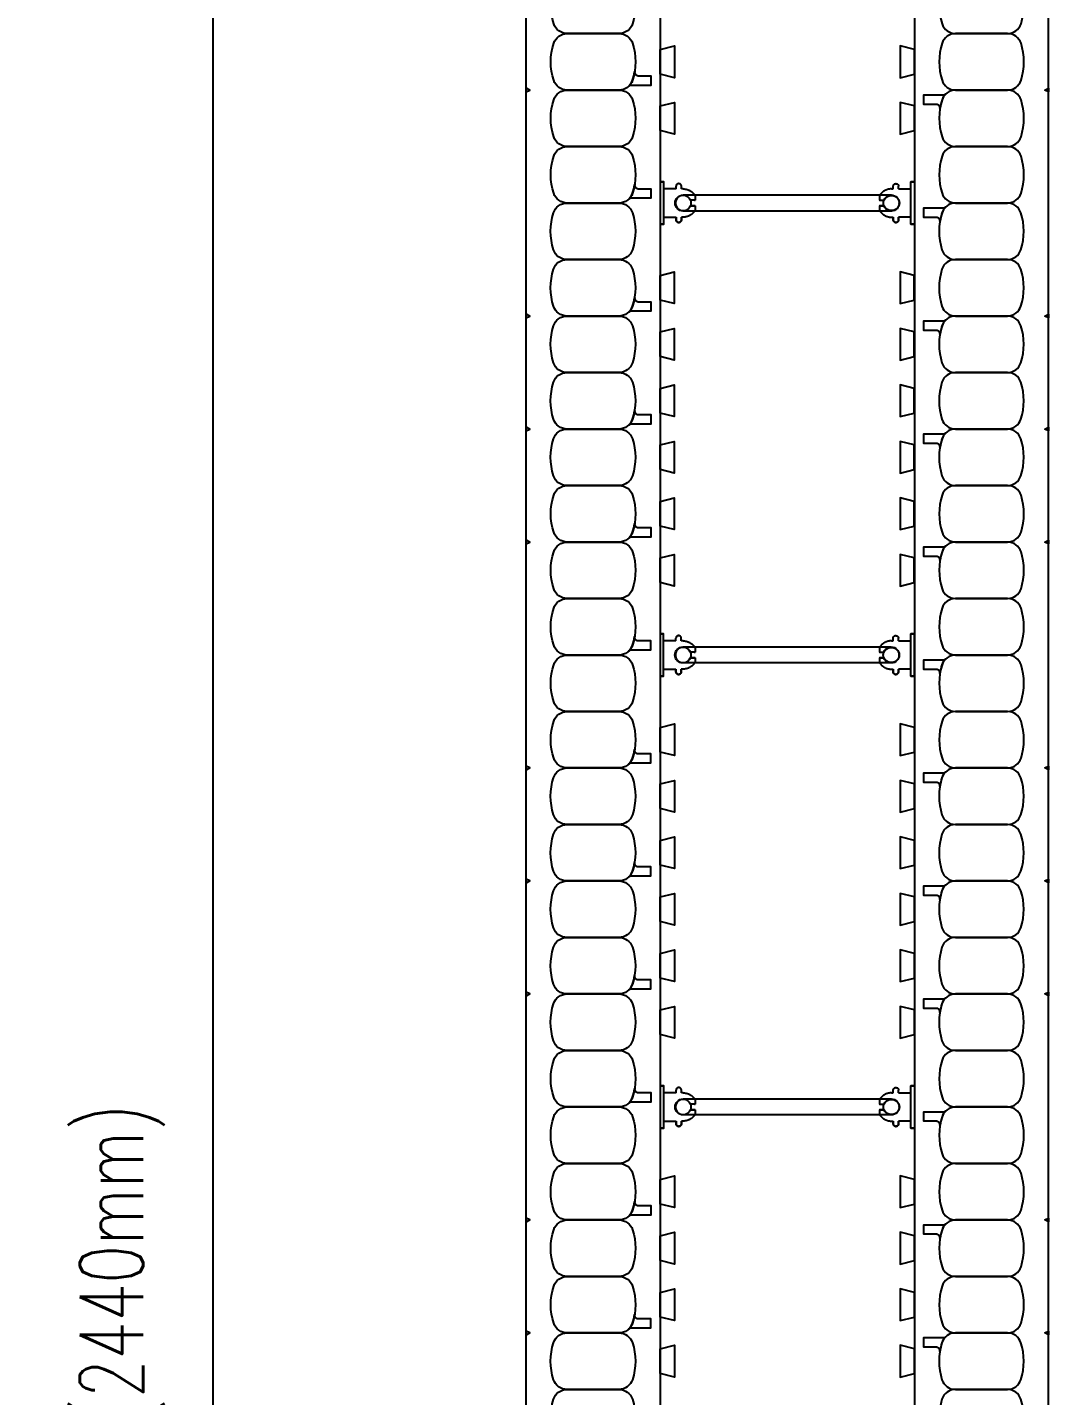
# Model space of a CAD drawing. Header units: inches. Extents: x 135 to 240, y 99 to 198.
# Drawn here: x 222.41 to 240.49, y 148.42 to 172.64 of the extents above; entities that cross this region are included whole.
import ezdxf

# ---------------------------------------------------------------- set-up
doc = ezdxf.new("R2010")
doc.units = ezdxf.units.IN
doc.header["$MEASUREMENT"] = 0
for name, color, linetype in [('line25', 2, 'Continuous'), ('LINE50', 5, 'Continuous'), ('LINE9', 9, 'Continuous'), ('TEXT', 4, 'Continuous')]:
    doc.layers.add(name, color=color, linetype=linetype)
doc.styles.add('DIM', font='romans.shx', dxfattribs={"width": 0.7})
doc.dimstyles.new('ext_12', dxfattribs={"dimscale": 12, "dimtxt": 0.09375, "dimasz": 0.09375, "dimexe": 0.09375, "dimexo": 0.0625, "dimgap": 0.0625, "dimtad": 1, "dimdec": 4, "dimzin": 2, "dimdsep": 46, "dimlunit": 4, "dimtxsty": 'DIM', "dimcen": 0.09, "dimdle": 0.09375, "dimclrt": 4, "dimadec": 0, "dimazin": 0, "dimtfac": 1, "dimtdec": 4, "dimtmove": 2, "dimatfit": 3, "dimfxl": 0, "dimfrac": 2, "dimtolj": 1, "dimtzin": 0, "dimarcsym": 0})

# ---------------------------------------------------------------- blocks, each defined once
blk = doc.blocks.new('*D9')
at = {"layer": 'Defpoints', "color": 0}
for p in [(231.24, 197.528), (225.698, 101.528), (231.24, 101.528)]:
    blk.add_point(p, dxfattribs=at)
at = {"layer": 'TEXT', "color": 0, "lineweight": -2}
for p, q in [((230.49, 197.528), (224.573, 197.528)), ((225.698, 196.403), (225.698, 102.653)), ((230.49, 101.528), (224.573, 101.528))]:
    blk.add_line(p, q, dxfattribs=at)
at = {"layer": 'TEXT', "color": 0}
for points in [[(225.511, 196.403), (225.886, 196.403), (225.698, 197.528)], [(225.511, 102.653), (225.886, 102.653), (225.698, 101.528)]]:
    blk.add_solid(points, dxfattribs=at)
at = {"layer": 'TEXT', "color": 4, "insert": (224.091, 149.528), "char_height": 1.125, "attachment_point": 5, "rotation": 90, "style": 'DIM'}
blk.add_mtext('\\A1;96" (2440mm)', dxfattribs=at)
blk = doc.blocks.new('Connector')
blk.add_point((0.271, 0))
at = {"layer": 'LINE9'}
for p, q in [((0, 0.375), (0, -0.375)), ((0.062, -0.375), (0.062, 0.375)), ((0.281, 0.25), (0.062, 0.25))]:
    blk.add_line(p, q, dxfattribs=at)
for points, weights in [([(0.007, 0.375), (0.004, 0.375), (0, 0.375)], [1, 0.972587069138, 0.950305488115]), ([(0.327, 0.343), (0.308, 0.343), (0.281, 0.317), (0.281, 0.297)], [1, 0.85355339, 0.85355339, 1]), ([(0.328, 0.343), (0.327, 0.343), (0.327, 0.343)], [1, 0.70710678, 1]), ([(0.375, 0.297), (0.375, 0.317), (0.348, 0.343), (0.329, 0.343)], [1, 0.85355339, 0.85355339, 1]), ([(0.406, 0.25), (0.546, 0.25), (0.619, 0.131)], [0.958404415409, 0.794674173519, 0.864651571113]), ([(0.619, 0.052), (0.612, 0.049), (0.604, 0.049)], [0.83615024178, 0.892081430621, 1]), ([(0.619, -0.131), (0.546, -0.25), (0.406, -0.25)], [0.864651574428, 0.794674169686, 0.958404415195]), ([(0.604, -0.049), (0.612, -0.049), (0.619, -0.052)], [1, 0.89208144177, 0.836150253337]), ([(0, -0.375), (0.004, -0.375), (0.007, -0.375)], [0.950305488115, 0.972587069138, 1]), ([(0.281, -0.297), (0.281, -0.317), (0.308, -0.343), (0.327, -0.343)], [1, 0.85355339, 0.85355339, 1]), ([(0.327, -0.343), (0.281, -0.343), (0.281, -0.297)], [1, 0.70710678, 1]), ([(0.329, -0.343), (0.348, -0.343), (0.375, -0.317), (0.375, -0.297)], [1, 0.85355339, 0.85355339, 1]), ([(0.375, -0.297), (0.375, -0.343), (0.329, -0.343)], [1, 0.70710678, 1])]:
    blk.add_rational_spline(points, weights, degree=2, dxfattribs=at)
for points, degree in [([(0, 0.375), (0.002, 0.375), (0.005, 0.375), (0.007, 0.375)], 3), ([(0.007, 0.375), (0.021, 0.375), (0.051, 0.375), (0.062, 0.375), (0.062, 0.375)], 3), ([(0.281, 0.25), (0.281, 0.297)], 1), ([(0.327, 0.343), (0.327, 0.343), (0.328, 0.343), (0.328, 0.343)], 3), ([(0.328, 0.343), (0.329, 0.343), (0.329, 0.343), (0.329, 0.343)], 3), ([(0.375, 0.25), (0.375, 0.297)], 1), ([(0.406, 0.25), (0.375, 0.25)], 1), ([(0.406, 0.25), (0.406, 0.25)], 1), ([(0.406, 0.25), (0.406, 0.25)], 1), ([(0.406, 0.25), (0.406, 0.25)], 1), ([(0.406, 0.25), (0.406, 0.25)], 1), ([(0.406, 0.25), (0.406, 0.25)], 1), ([(0.406, 0.25), (0.406, 0.25)], 1), ([(0.406, 0.25), (0.406, 0.25)], 1), ([(0.406, 0.25), (0.406, 0.25)], 1), ([(0.406, 0.25), (0.406, 0.25)], 1), ([(0.406, 0.25), (0.406, 0.25)], 1), ([(0.406, 0.25), (0.406, 0.25)], 1), ([(0.406, 0.25), (0.406, 0.25)], 1), ([(0.406, 0.25), (0.406, 0.25)], 1), ([(0.406, 0.25), (0.406, 0.25)], 1), ([(0.406, 0.25), (0.406, 0.25)], 1), ([(0.406, 0.25), (0.406, 0.25)], 1), ([(0.406, 0.25), (0.406, 0.25)], 1), ([(0.406, 0.25), (0.406, 0.25)], 1), ([(0.406, 0.25), (0.406, 0.25)], 1), ([(0.406, 0.25), (0.406, 0.25)], 1), ([(0.406, 0.25), (0.406, 0.25)], 1), ([(0.406, 0.25), (0.406, 0.25)], 1), ([(0.406, 0.25), (0.406, 0.25)], 1), ([(0.406, 0.25), (0.406, 0.25)], 1), ([(0.604, 0.049), (0.532, 0.049)], 1), ([(0.532, 0.049), (0.532, 0.049)], 1), ([(0.532, 0.049), (0.532, 0.049)], 1), ([(0.532, 0.049), (0.532, 0.049)], 1), ([(0.532, 0.049), (0.532, 0.049)], 1), ([(0.532, 0.049), (0.532, 0.049)], 1), ([(0.532, 0.049), (0.532, 0.049)], 1), ([(0.532, 0.049), (0.532, 0.049)], 1), ([(0.532, 0.049), (0.532, 0.049)], 1), ([(0.532, 0.049), (0.532, 0.049)], 1), ([(0.532, 0.049), (0.532, 0.049)], 1), ([(0.604, 0.049), (0.609, 0.049), (0.614, 0.05), (0.619, 0.052)], 3), ([(0.604, 0.049), (0.604, 0.049)], 1), ([(0.604, 0.049), (0.604, 0.049)], 1), ([(0.604, 0.049), (0.604, 0.049)], 1), ([(0.604, 0.049), (0.604, 0.049)], 1), ([(0.619, 0.131), (0.619, 0.052)], 1), ([(0.619, 0.131), (0.619, 0.131)], 1), ([(0.619, 0.131), (0.619, 0.131)], 1), ([(0.619, 0.131), (0.619, 0.131)], 1), ([(0.619, 0.131), (0.619, 0.131)], 1), ([(0.532, -0.049), (0.604, -0.049)], 1), ([(0.604, -0.049), (0.58, -0.049), (0.556, -0.049), (0.532, -0.049)], 3), ([(0.532, -0.049), (0.532, -0.049)], 1), ([(0.532, -0.049), (0.532, -0.049)], 1), ([(0.532, -0.049), (0.532, -0.049)], 1), ([(0.532, -0.049), (0.532, -0.049)], 1), ([(0.619, -0.052), (0.614, -0.05), (0.609, -0.049), (0.604, -0.049)], 3), ([(0.604, -0.049), (0.604, -0.049)], 1), ([(0.604, -0.049), (0.604, -0.049)], 1), ([(0.604, -0.049), (0.604, -0.049)], 1), ([(0.604, -0.049), (0.604, -0.049)], 1), ([(0.604, -0.049), (0.604, -0.049)], 1), ([(0.604, -0.049), (0.604, -0.049)], 1), ([(0.604, -0.049), (0.604, -0.049)], 1), ([(0.604, -0.049), (0.604, -0.049)], 1), ([(0.619, -0.052), (0.619, -0.131)], 1), ([(0.619, -0.131), (0.619, -0.131)], 1), ([(0.619, -0.131), (0.619, -0.131)], 1), ([(0.619, -0.131), (0.619, -0.131)], 1), ([(0.619, -0.131), (0.619, -0.131)], 1), ([(0.007, -0.375), (0.005, -0.375), (0.002, -0.375), (0, -0.375)], 3), ([(0.062, -0.375), (0.062, -0.375), (0.051, -0.375), (0.021, -0.375), (0.007, -0.375)], 3), ([(0.062, -0.25), (0.281, -0.25)], 1), ([(0.281, -0.297), (0.281, -0.25)], 1), ([(0.281, -0.25), (0.281, -0.297)], 1), ([(0.328, -0.343), (0.328, -0.343), (0.327, -0.343), (0.327, -0.343)], 3), ([(0.329, -0.343), (0.329, -0.343), (0.329, -0.343), (0.328, -0.343)], 3), ([(0.375, -0.25), (0.375, -0.297)], 1), ([(0.375, -0.297), (0.375, -0.25)], 1), ([(0.406, -0.25), (0.375, -0.25)], 1), ([(0.406, -0.25), (0.406, -0.25)], 1), ([(0.406, -0.25), (0.406, -0.25)], 1), ([(0.406, -0.25), (0.406, -0.25)], 1), ([(0.406, -0.25), (0.406, -0.25)], 1), ([(0.406, -0.25), (0.406, -0.25)], 1), ([(0.406, -0.25), (0.406, -0.25)], 1), ([(0.406, -0.25), (0.406, -0.25)], 1), ([(0.406, -0.25), (0.406, -0.25)], 1), ([(0.406, -0.25), (0.406, -0.25)], 1), ([(0.406, -0.25), (0.406, -0.25)], 1), ([(0.406, -0.25), (0.406, -0.25)], 1)]:
    blk.add_open_spline(points, degree=degree, dxfattribs=at)
for points, weights, knots in [([(0.062, 0.375), (0.062, 0.375), (0.046, 0.375), (0.03, 0.375), (0.007, 0.375)], [0.868718858569, 0.861102746415, 1, 0.861102734288, 0.868718859898], [0, 0, 0, 0.5, 0.5, 1, 1, 1]), ([(0.532, 0.049), (0.472, 0.203), (0.333, 0.113), (0.157, 0), (0.333, -0.113), (0.472, -0.203), (0.532, -0.049)], [0.899508922286, 0.599718215298, 1, 0.54226024, 1, 0.599718224335, 0.899508908749], [0, 0, 0, 0.318112, 0.318112, 0.681888, 0.681888, 1, 1, 1]), ([(0.007, -0.375), (0.03, -0.375), (0.046, -0.375), (0.062, -0.375), (0.062, -0.375)], [0.868718859319, 0.861102739573, 1, 0.861102742958, 0.868718858948], [0, 0, 0, 0.5, 0.5, 1, 1, 1])]:
    blk.add_rational_spline(points, weights, degree=2, knots=knots, dxfattribs=at)
blk = doc.blocks.new('WEB_4_CENTRE_TOP')
for p, q in [((3.688, 0.141), (0, 0.141)), ((3.688, -0.141), (0, -0.141))]:
    blk.add_line(p, q)
for centre in [(0, 0), (3.688, 0)]:
    blk.add_circle(centre, 0.141)

msp = doc.modelspace()

# ---------------------------------------------------------------- linework, layer by layer
at = {"layer": 'line25'}
for p, q in [((233.61515, 197.52819), (233.61515, 169.06015)), ((238.11515, 197.52819), (238.11515, 169.06015)), ((233.61515, 169.15319), (233.61515, 101.52819)), ((238.11515, 169.15319), (238.11515, 101.52819))]:
    msp.add_line(p, q, dxfattribs=at)
for points in [[(233.61515, 172.24703), (233.86515, 172.30936), (233.86515, 171.74703), (233.61515, 171.80936)], [(238.11515, 172.24703), (237.86515, 172.30936), (237.86515, 171.74703), (238.11515, 171.80936)], [(233.61515, 171.24703), (233.86515, 171.30936), (233.86515, 170.74703), (233.61515, 170.80936)], [(238.11515, 171.24703), (237.86515, 171.30936), (237.86515, 170.74703), (238.11515, 170.80936)], [(233.61263, 168.24703), (233.86263, 168.30936), (233.86263, 167.74703), (233.61263, 167.80936)], [(238.11263, 168.24703), (237.86263, 168.30936), (237.86263, 167.74703), (238.11263, 167.80936)], [(233.61263, 167.24703), (233.86263, 167.30936), (233.86263, 166.74703), (233.61263, 166.80936)], [(238.11263, 167.24703), (237.86263, 167.30936), (237.86263, 166.74703), (238.11263, 166.80936)], [(233.61263, 166.24703), (233.86263, 166.30936), (233.86263, 165.74703), (233.61263, 165.80936)], [(238.11263, 166.24703), (237.86263, 166.30936), (237.86263, 165.74703), (238.11263, 165.80936)], [(233.61263, 165.24703), (233.86263, 165.30936), (233.86263, 164.74703), (233.61263, 164.80936)], [(238.11263, 165.24703), (237.86263, 165.30936), (237.86263, 164.74703), (238.11263, 164.80936)], [(233.61263, 164.24703), (233.86263, 164.30936), (233.86263, 163.74703), (233.61263, 163.80936)], [(238.11263, 164.24703), (237.86263, 164.30936), (237.86263, 163.74703), (238.11263, 163.80936)], [(233.61263, 163.24703), (233.86263, 163.30936), (233.86263, 162.74703), (233.61263, 162.80936)], [(238.11263, 163.24703), (237.86263, 163.30936), (237.86263, 162.74703), (238.11263, 162.80936)], [(233.61515, 160.24703), (233.86515, 160.30936), (233.86515, 159.74703), (233.61515, 159.80936)], [(238.11515, 160.24703), (237.86515, 160.30936), (237.86515, 159.74703), (238.11515, 159.80936)], [(233.61515, 159.24703), (233.86515, 159.30936), (233.86515, 158.74703), (233.61515, 158.80936)], [(238.11515, 159.24703), (237.86515, 159.30936), (237.86515, 158.74703), (238.11515, 158.80936)], [(233.61515, 158.24703), (233.86515, 158.30936), (233.86515, 157.74703), (233.61515, 157.80936)], [(238.11515, 158.24703), (237.86515, 158.30936), (237.86515, 157.74703), (238.11515, 157.80936)], [(233.61515, 157.24703), (233.86515, 157.30936), (233.86515, 156.74703), (233.61515, 156.80936)], [(238.11515, 157.24703), (237.86515, 157.30936), (237.86515, 156.74703), (238.11515, 156.80936)], [(233.61515, 156.24703), (233.86515, 156.30936), (233.86515, 155.74703), (233.61515, 155.80936)], [(238.11515, 156.24703), (237.86515, 156.30936), (237.86515, 155.74703), (238.11515, 155.80936)], [(233.61515, 155.24703), (233.86515, 155.30936), (233.86515, 154.74703), (233.61515, 154.80936)], [(238.11515, 155.24703), (237.86515, 155.30936), (237.86515, 154.74703), (238.11515, 154.80936)], [(233.61515, 152.24703), (233.86515, 152.30936), (233.86515, 151.74703), (233.61515, 151.80936)], [(238.11515, 152.24703), (237.86515, 152.30936), (237.86515, 151.74703), (238.11515, 151.80936)], [(233.61515, 151.24703), (233.86515, 151.30936), (233.86515, 150.74703), (233.61515, 150.80936)], [(238.11515, 151.24703), (237.86515, 151.30936), (237.86515, 150.74703), (238.11515, 150.80936)], [(233.61515, 150.24703), (233.86515, 150.30936), (233.86515, 149.74703), (233.61515, 149.80936)], [(238.11515, 150.24703), (237.86515, 150.30936), (237.86515, 149.74703), (238.11515, 149.80936)], [(233.61515, 149.24703), (233.86515, 149.30936), (233.86515, 148.74703), (233.61515, 148.80936)], [(238.11515, 149.24703), (237.86515, 149.30936), (237.86515, 148.74703), (238.11515, 148.80936)]]:
    msp.add_lwpolyline(points, close=True, dxfattribs=at)
at = {"layer": 'LINE50'}
for p, q in [((231.24015, 169.06015), (231.24015, 197.52819)), ((240.49015, 169.06015), (240.49015, 197.52819)), ((231.24015, 101.52819), (231.24015, 171.49694)), ((240.49015, 101.52819), (240.49015, 171.49694))]:
    msp.add_line(p, q, dxfattribs=at)
at = {"layer": 'LINE9'}
for points in [[(233.12611, 173.35512, -0.15767078), (233.12611, 172.70127, -0.32530463), (232.88824, 172.52819), (231.96707, 172.52819, -0.32530463), (231.7292, 172.70127, -0.15767078), (231.7292, 173.35512, -0.32530463), (231.96707, 173.52819), (232.88824, 173.52819, -0.32530463)], [(238.6042, 173.35512, 0.15767078), (238.6042, 172.70127, 0.32530463), (238.84207, 172.52819), (239.76324, 172.52819, 0.32530463), (240.00111, 172.70127, 0.15767078), (240.00111, 173.35512, 0.32530463), (239.76324, 173.52819), (238.84207, 173.52819, 0.32530463)], [(233.12611, 172.35512, -0.15767078), (233.12611, 171.70127, -0.32530463), (232.88824, 171.52819), (231.96707, 171.52819, -0.32530463), (231.7292, 171.70127, -0.15767078), (231.7292, 172.35512, -0.32530463), (231.96707, 172.52819), (232.88824, 172.52819, -0.32530463)], [(238.6042, 172.35512, 0.15767078), (238.6042, 171.70127, 0.32530463), (238.84207, 171.52819), (239.76324, 171.52819, 0.32530463), (240.00111, 171.70127, 0.15767078), (240.00111, 172.35512, 0.32530463), (239.76324, 172.52819), (238.84207, 172.52819, 0.32530463)], [(233.12611, 171.70127, 0.0372667), (233.16344, 171.85497, 0.46303561), (233.2251, 171.78228), (233.4467, 171.78228), (233.4467, 171.61144), (233.10061, 171.61144, 0.18900236), (233.05813, 171.59479, 0.12840736)], [(233.12611, 171.35512, -0.15767078), (233.12611, 170.70127, -0.32530463), (232.88824, 170.52819), (231.96707, 170.52819, -0.32530463), (231.7292, 170.70127, -0.15767078), (231.7292, 171.35512, -0.32530463), (231.96707, 171.52819), (232.88824, 171.52819, -0.32530463)], [(238.6042, 171.35512, 0.15767078), (238.6042, 170.70127, 0.32530463), (238.84207, 170.52819), (239.76324, 170.52819, 0.32530463), (240.00111, 170.70127, 0.15767078), (240.00111, 171.35512, 0.32530463), (239.76324, 171.52819), (238.84207, 171.52819, 0.32530463)], [(238.6042, 171.35512, 0.0372667), (238.56687, 171.20142, 0.46303561), (238.50521, 171.27411), (238.28361, 171.27411), (238.28361, 171.44494), (238.6297, 171.44494, 0.18900236), (238.67217, 171.46159, 0.12840736)], [(233.12611, 170.35512, -0.15767078), (233.12611, 169.70127, -0.32530463), (232.88824, 169.52819), (231.96707, 169.52819, -0.32530463), (231.7292, 169.70127, -0.15767078), (231.7292, 170.35512, -0.32530463), (231.96707, 170.52819), (232.88824, 170.52819, -0.32530463)], [(238.6042, 170.35512, 0.15767078), (238.6042, 169.70127, 0.32530463), (238.84207, 169.52819), (239.76324, 169.52819, 0.32530463), (240.00111, 169.70127, 0.15767078), (240.00111, 170.35512, 0.32530463), (239.76324, 170.52819), (238.84207, 170.52819, 0.32530463)], [(233.12611, 169.70127, 0.0372667), (233.16344, 169.85497, 0.46303561), (233.2251, 169.78228), (233.4467, 169.78228), (233.4467, 169.61144), (233.10061, 169.61144, 0.18900236), (233.05813, 169.59479, 0.12840736)], [(233.12611, 169.70127, 0.0372667), (233.16344, 169.85497, 0.46303561), (233.2251, 169.78228), (233.4467, 169.78228), (233.4467, 169.61144), (233.10061, 169.61144, 0.18900236), (233.05813, 169.59479, 0.12840736)], [(233.12358, 169.35512, -0.15767078), (233.12358, 168.70127, -0.32530463), (232.88571, 168.52819), (231.96455, 168.52819, -0.32530463), (231.72668, 168.70127, -0.15767078), (231.72668, 169.35512, -0.32530463), (231.96455, 169.52819), (232.88571, 169.52819, -0.32530463)], [(238.6042, 169.35512, 0.0372667), (238.56687, 169.20142, 0.46303561), (238.50521, 169.27411), (238.28361, 169.27411), (238.28361, 169.44494), (238.6297, 169.44494, 0.18900236), (238.67217, 169.46159, 0.12840736)], [(238.6042, 169.35512, 0.0372667), (238.56687, 169.20142, 0.46303561), (238.50521, 169.27411), (238.28361, 169.27411), (238.28361, 169.44494), (238.6297, 169.44494, 0.18900236), (238.67217, 169.46159, 0.12840736)], [(238.60168, 169.35512, 0.15767078), (238.60168, 168.70127, 0.32530463), (238.83955, 168.52819), (239.76071, 168.52819, 0.32530463), (239.99858, 168.70127, 0.15767078), (239.99858, 169.35512, 0.32530463), (239.76071, 169.52819), (238.83955, 169.52819, 0.32530463)], [(233.12358, 168.35512, -0.15767078), (233.12358, 167.70127, -0.32530463), (232.88571, 167.52819), (231.96455, 167.52819, -0.32530463), (231.72668, 167.70127, -0.15767078), (231.72668, 168.35512, -0.32530463), (231.96455, 168.52819), (232.88571, 168.52819, -0.32530463)], [(238.60168, 168.35512, 0.15767078), (238.60168, 167.70127, 0.32530463), (238.83955, 167.52819), (239.76071, 167.52819, 0.32530463), (239.99858, 167.70127, 0.15767078), (239.99858, 168.35512, 0.32530463), (239.76071, 168.52819), (238.83955, 168.52819, 0.32530463)], [(233.12611, 167.70127, 0.0372667), (233.16344, 167.85497, 0.46303561), (233.2251, 167.78228), (233.4467, 167.78228), (233.4467, 167.61144), (233.10061, 167.61144, 0.18900236), (233.05813, 167.59479, 0.12840736)], [(233.12358, 167.35512, -0.15767078), (233.12358, 166.70127, -0.32530463), (232.88571, 166.52819), (231.96455, 166.52819, -0.32530463), (231.72668, 166.70127, -0.15767078), (231.72668, 167.35512, -0.32530463), (231.96455, 167.52819), (232.88571, 167.52819, -0.32530463)], [(238.6042, 167.35512, 0.0372667), (238.56687, 167.20142, 0.46303561), (238.50521, 167.27411), (238.28361, 167.27411), (238.28361, 167.44494), (238.6297, 167.44494, 0.18900236), (238.67217, 167.46159, 0.12840736)], [(238.60168, 167.35512, 0.15767078), (238.60168, 166.70127, 0.32530463), (238.83955, 166.52819), (239.76071, 166.52819, 0.32530463), (239.99858, 166.70127, 0.15767078), (239.99858, 167.35512, 0.32530463), (239.76071, 167.52819), (238.83955, 167.52819, 0.32530463)], [(233.12358, 166.35512, -0.15767078), (233.12358, 165.70127, -0.32530463), (232.88571, 165.52819), (231.96455, 165.52819, -0.32530463), (231.72668, 165.70127, -0.15767078), (231.72668, 166.35512, -0.32530463), (231.96455, 166.52819), (232.88571, 166.52819, -0.32530463)], [(238.60168, 166.35512, 0.15767078), (238.60168, 165.70127, 0.32530463), (238.83955, 165.52819), (239.76071, 165.52819, 0.32530463), (239.99858, 165.70127, 0.15767078), (239.99858, 166.35512, 0.32530463), (239.76071, 166.52819), (238.83955, 166.52819, 0.32530463)], [(233.12611, 165.70127, 0.0372667), (233.16344, 165.85497, 0.46303561), (233.2251, 165.78228), (233.4467, 165.78228), (233.4467, 165.61144), (233.10061, 165.61144, 0.18900236), (233.05813, 165.59479, 0.12840736)], [(233.12358, 165.35512, -0.15767078), (233.12358, 164.70127, -0.32530463), (232.88571, 164.52819), (231.96455, 164.52819, -0.32530463), (231.72668, 164.70127, -0.15767078), (231.72668, 165.35512, -0.32530463), (231.96455, 165.52819), (232.88571, 165.52819, -0.32530463)], [(238.6042, 165.35512, 0.0372667), (238.56687, 165.20142, 0.46303561), (238.50521, 165.27411), (238.28361, 165.27411), (238.28361, 165.44494), (238.6297, 165.44494, 0.18900236), (238.67217, 165.46159, 0.12840736)], [(238.60168, 165.35512, 0.15767078), (238.60168, 164.70127, 0.32530463), (238.83955, 164.52819), (239.76071, 164.52819, 0.32530463), (239.99858, 164.70127, 0.15767078), (239.99858, 165.35512, 0.32530463), (239.76071, 165.52819), (238.83955, 165.52819, 0.32530463)], [(233.12611, 164.35512, -0.15767078), (233.12611, 163.70127, -0.32530463), (232.88824, 163.52819), (231.96707, 163.52819, -0.32530463), (231.7292, 163.70127, -0.15767078), (231.7292, 164.35512, -0.32530463), (231.96707, 164.52819), (232.88824, 164.52819, -0.32530463)], [(238.6042, 164.35512, 0.15767078), (238.6042, 163.70127, 0.32530463), (238.84207, 163.52819), (239.76324, 163.52819, 0.32530463), (240.00111, 163.70127, 0.15767078), (240.00111, 164.35512, 0.32530463), (239.76324, 164.52819), (238.84207, 164.52819, 0.32530463)], [(233.12611, 163.70127, 0.0372667), (233.16344, 163.85497, 0.46303561), (233.2251, 163.78228), (233.4467, 163.78228), (233.4467, 163.61144), (233.10061, 163.61144, 0.18900236), (233.05813, 163.59479, 0.12840736)], [(233.12611, 163.35512, -0.15767078), (233.12611, 162.70127, -0.32530463), (232.88824, 162.52819), (231.96707, 162.52819, -0.32530463), (231.7292, 162.70127, -0.15767078), (231.7292, 163.35512, -0.32530463), (231.96707, 163.52819), (232.88824, 163.52819, -0.32530463)], [(238.6042, 163.35512, 0.15767078), (238.6042, 162.70127, 0.32530463), (238.84207, 162.52819), (239.76324, 162.52819, 0.32530463), (240.00111, 162.70127, 0.15767078), (240.00111, 163.35512, 0.32530463), (239.76324, 163.52819), (238.84207, 163.52819, 0.32530463)], [(238.6042, 163.35512, 0.0372667), (238.56687, 163.20142, 0.46303561), (238.50521, 163.27411), (238.28361, 163.27411), (238.28361, 163.44494), (238.6297, 163.44494, 0.18900236), (238.67217, 163.46159, 0.12840736)], [(233.12611, 162.35512, -0.15767078), (233.12611, 161.70127, -0.32530463), (232.88824, 161.52819), (231.96707, 161.52819, -0.32530463), (231.7292, 161.70127, -0.15767078), (231.7292, 162.35512, -0.32530463), (231.96707, 162.52819), (232.88824, 162.52819, -0.32530463)], [(238.6042, 162.35512, 0.15767078), (238.6042, 161.70127, 0.32530463), (238.84207, 161.52819), (239.76324, 161.52819, 0.32530463), (240.00111, 161.70127, 0.15767078), (240.00111, 162.35512, 0.32530463), (239.76324, 162.52819), (238.84207, 162.52819, 0.32530463)], [(233.12358, 161.70127, 0.0372667), (233.16091, 161.85497, 0.46303561), (233.22258, 161.78228), (233.44418, 161.78228), (233.44418, 161.61144), (233.09808, 161.61144, 0.18900236), (233.05561, 161.59479, 0.12840736)], [(233.12611, 161.35512, -0.15767078), (233.12611, 160.70127, -0.32530463), (232.88824, 160.52819), (231.96707, 160.52819, -0.32530463), (231.7292, 160.70127, -0.15767078), (231.7292, 161.35512, -0.32530463), (231.96707, 161.52819), (232.88824, 161.52819, -0.32530463)], [(238.60168, 161.35512, 0.0372667), (238.56435, 161.20142, 0.46303561), (238.50268, 161.27411), (238.28108, 161.27411), (238.28108, 161.44494), (238.62718, 161.44494, 0.18900236), (238.66965, 161.46159, 0.12840736)], [(238.6042, 161.35512, 0.15767078), (238.6042, 160.70127, 0.32530463), (238.84207, 160.52819), (239.76324, 160.52819, 0.32530463), (240.00111, 160.70127, 0.15767078), (240.00111, 161.35512, 0.32530463), (239.76324, 161.52819), (238.84207, 161.52819, 0.32530463)], [(233.12611, 160.35512, -0.15767078), (233.12611, 159.70127, -0.32530463), (232.88824, 159.52819), (231.96707, 159.52819, -0.32530463), (231.7292, 159.70127, -0.15767078), (231.7292, 160.35512, -0.32530463), (231.96707, 160.52819), (232.88824, 160.52819, -0.32530463)], [(238.6042, 160.35512, 0.15767078), (238.6042, 159.70127, 0.32530463), (238.84207, 159.52819), (239.76324, 159.52819, 0.32530463), (240.00111, 159.70127, 0.15767078), (240.00111, 160.35512, 0.32530463), (239.76324, 160.52819), (238.84207, 160.52819, 0.32530463)], [(233.12358, 159.70127, 0.0372667), (233.16091, 159.85497, 0.46303561), (233.22258, 159.78228), (233.44418, 159.78228), (233.44418, 159.61144), (233.09808, 159.61144, 0.18900236), (233.05561, 159.59479, 0.12840736)], [(233.12358, 159.35512, -0.15767078), (233.12358, 158.70127, -0.32530463), (232.88571, 158.52819), (231.96455, 158.52819, -0.32530463), (231.72668, 158.70127, -0.15767078), (231.72668, 159.35512, -0.32530463), (231.96455, 159.52819), (232.88571, 159.52819, -0.32530463)], [(238.60168, 159.35512, 0.0372667), (238.56435, 159.20142, 0.46303561), (238.50268, 159.27411), (238.28108, 159.27411), (238.28108, 159.44494), (238.62718, 159.44494, 0.18900236), (238.66965, 159.46159, 0.12840736)], [(238.60168, 159.35512, 0.15767078), (238.60168, 158.70127, 0.32530463), (238.83955, 158.52819), (239.76071, 158.52819, 0.32530463), (239.99858, 158.70127, 0.15767078), (239.99858, 159.35512, 0.32530463), (239.76071, 159.52819), (238.83955, 159.52819, 0.32530463)], [(233.12358, 158.35512, -0.15767078), (233.12358, 157.70127, -0.32530463), (232.88571, 157.52819), (231.96455, 157.52819, -0.32530463), (231.72668, 157.70127, -0.15767078), (231.72668, 158.35512, -0.32530463), (231.96455, 158.52819), (232.88571, 158.52819, -0.32530463)], [(238.60168, 158.35512, 0.15767078), (238.60168, 157.70127, 0.32530463), (238.83955, 157.52819), (239.76071, 157.52819, 0.32530463), (239.99858, 157.70127, 0.15767078), (239.99858, 158.35512, 0.32530463), (239.76071, 158.52819), (238.83955, 158.52819, 0.32530463)], [(233.12358, 157.70127, 0.0372667), (233.16091, 157.85497, 0.46303561), (233.22258, 157.78228), (233.44418, 157.78228), (233.44418, 157.61144), (233.09808, 157.61144, 0.18900236), (233.05561, 157.59479, 0.12840736)], [(233.12358, 157.35512, -0.15767078), (233.12358, 156.70127, -0.32530463), (232.88571, 156.52819), (231.96455, 156.52819, -0.32530463), (231.72668, 156.70127, -0.15767078), (231.72668, 157.35512, -0.32530463), (231.96455, 157.52819), (232.88571, 157.52819, -0.32530463)], [(238.60168, 157.35512, 0.0372667), (238.56435, 157.20142, 0.46303561), (238.50268, 157.27411), (238.28108, 157.27411), (238.28108, 157.44494), (238.62718, 157.44494, 0.18900236), (238.66965, 157.46159, 0.12840736)], [(238.60168, 157.35512, 0.15767078), (238.60168, 156.70127, 0.32530463), (238.83955, 156.52819), (239.76071, 156.52819, 0.32530463), (239.99858, 156.70127, 0.15767078), (239.99858, 157.35512, 0.32530463), (239.76071, 157.52819), (238.83955, 157.52819, 0.32530463)], [(233.12358, 156.35512, -0.15767078), (233.12358, 155.70127, -0.32530463), (232.88571, 155.52819), (231.96455, 155.52819, -0.32530463), (231.72668, 155.70127, -0.15767078), (231.72668, 156.35512, -0.32530463), (231.96455, 156.52819), (232.88571, 156.52819, -0.32530463)], [(238.60168, 156.35512, 0.15767078), (238.60168, 155.70127, 0.32530463), (238.83955, 155.52819), (239.76071, 155.52819, 0.32530463), (239.99858, 155.70127, 0.15767078), (239.99858, 156.35512, 0.32530463), (239.76071, 156.52819), (238.83955, 156.52819, 0.32530463)], [(233.12358, 155.70127, 0.0372667), (233.16091, 155.85497, 0.46303561), (233.22258, 155.78228), (233.44418, 155.78228), (233.44418, 155.61144), (233.09808, 155.61144, 0.18900236), (233.05561, 155.59479, 0.12840736)], [(233.12358, 155.35512, -0.15767078), (233.12358, 154.70127, -0.32530463), (232.88571, 154.52819), (231.96455, 154.52819, -0.32530463), (231.72668, 154.70127, -0.15767078), (231.72668, 155.35512, -0.32530463), (231.96455, 155.52819), (232.88571, 155.52819, -0.32530463)], [(238.60168, 155.35512, 0.15767078), (238.60168, 154.70127, 0.32530463), (238.83955, 154.52819), (239.76071, 154.52819, 0.32530463), (239.99858, 154.70127, 0.15767078), (239.99858, 155.35512, 0.32530463), (239.76071, 155.52819), (238.83955, 155.52819, 0.32530463)], [(238.60168, 155.35512, 0.0372667), (238.56435, 155.20142, 0.46303561), (238.50268, 155.27411), (238.28108, 155.27411), (238.28108, 155.44494), (238.62718, 155.44494, 0.18900236), (238.66965, 155.46159, 0.12840736)], [(233.12611, 154.35512, -0.15767078), (233.12611, 153.70127, -0.32530463), (232.88824, 153.52819), (231.96707, 153.52819, -0.32530463), (231.7292, 153.70127, -0.15767078), (231.7292, 154.35512, -0.32530463), (231.96707, 154.52819), (232.88824, 154.52819, -0.32530463)], [(238.6042, 154.35512, 0.15767078), (238.6042, 153.70127, 0.32530463), (238.84207, 153.52819), (239.76324, 153.52819, 0.32530463), (240.00111, 153.70127, 0.15767078), (240.00111, 154.35512, 0.32530463), (239.76324, 154.52819), (238.84207, 154.52819, 0.32530463)], [(233.12611, 153.70127, 0.0372667), (233.16344, 153.85497, 0.46303561), (233.2251, 153.78228), (233.4467, 153.78228), (233.4467, 153.61144), (233.10061, 153.61144, 0.18900236), (233.05813, 153.59479, 0.12840736)], [(233.12611, 153.35512, -0.15767078), (233.12611, 152.70127, -0.32530463), (232.88824, 152.52819), (231.96707, 152.52819, -0.32530463), (231.7292, 152.70127, -0.15767078), (231.7292, 153.35512, -0.32530463), (231.96707, 153.52819), (232.88824, 153.52819, -0.32530463)], [(238.6042, 153.35512, 0.0372667), (238.56687, 153.20142, 0.46303561), (238.50521, 153.27411), (238.28361, 153.27411), (238.28361, 153.44494), (238.6297, 153.44494, 0.18900236), (238.67217, 153.46159, 0.12840736)], [(238.6042, 153.35512, 0.15767078), (238.6042, 152.70127, 0.32530463), (238.84207, 152.52819), (239.76324, 152.52819, 0.32530463), (240.00111, 152.70127, 0.15767078), (240.00111, 153.35512, 0.32530463), (239.76324, 153.52819), (238.84207, 153.52819, 0.32530463)], [(233.12611, 152.35512, -0.15767078), (233.12611, 151.70127, -0.32530463), (232.88824, 151.52819), (231.96707, 151.52819, -0.32530463), (231.7292, 151.70127, -0.15767078), (231.7292, 152.35512, -0.32530463), (231.96707, 152.52819), (232.88824, 152.52819, -0.32530463)], [(238.6042, 152.35512, 0.15767078), (238.6042, 151.70127, 0.32530463), (238.84207, 151.52819), (239.76324, 151.52819, 0.32530463), (240.00111, 151.70127, 0.15767078), (240.00111, 152.35512, 0.32530463), (239.76324, 152.52819), (238.84207, 152.52819, 0.32530463)], [(233.12611, 151.70127, 0.0372667), (233.16344, 151.85497, 0.46303561), (233.2251, 151.78228), (233.4467, 151.78228), (233.4467, 151.61144), (233.10061, 151.61144, 0.18900236), (233.05813, 151.59479, 0.12840736)], [(233.12611, 151.35512, -0.15767078), (233.12611, 150.70127, -0.32530463), (232.88824, 150.52819), (231.96707, 150.52819, -0.32530463), (231.7292, 150.70127, -0.15767078), (231.7292, 151.35512, -0.32530463), (231.96707, 151.52819), (232.88824, 151.52819, -0.32530463)], [(238.6042, 151.35512, 0.0372667), (238.56687, 151.20142, 0.46303561), (238.50521, 151.27411), (238.28361, 151.27411), (238.28361, 151.44494), (238.6297, 151.44494, 0.18900236), (238.67217, 151.46159, 0.12840736)], [(238.6042, 151.35512, 0.15767078), (238.6042, 150.70127, 0.32530463), (238.84207, 150.52819), (239.76324, 150.52819, 0.32530463), (240.00111, 150.70127, 0.15767078), (240.00111, 151.35512, 0.32530463), (239.76324, 151.52819), (238.84207, 151.52819, 0.32530463)], [(233.12611, 150.35512, -0.15767078), (233.12611, 149.70127, -0.32530463), (232.88824, 149.52819), (231.96707, 149.52819, -0.32530463), (231.7292, 149.70127, -0.15767078), (231.7292, 150.35512, -0.32530463), (231.96707, 150.52819), (232.88824, 150.52819, -0.32530463)], [(238.6042, 150.35512, 0.15767078), (238.6042, 149.70127, 0.32530463), (238.84207, 149.52819), (239.76324, 149.52819, 0.32530463), (240.00111, 149.70127, 0.15767078), (240.00111, 150.35512, 0.32530463), (239.76324, 150.52819), (238.84207, 150.52819, 0.32530463)], [(233.12358, 149.70127, 0.0372667), (233.16091, 149.85497, 0.46303561), (233.22258, 149.78228), (233.44418, 149.78228), (233.44418, 149.61144), (233.09808, 149.61144, 0.18900236), (233.05561, 149.59479, 0.12840736)], [(233.12358, 149.35512, -0.15767078), (233.12358, 148.70127, -0.32530463), (232.88571, 148.52819), (231.96455, 148.52819, -0.32530463), (231.72668, 148.70127, -0.15767078), (231.72668, 149.35512, -0.32530463), (231.96455, 149.52819), (232.88571, 149.52819, -0.32530463)], [(238.60168, 149.35512, 0.0372667), (238.56435, 149.20142, 0.46303561), (238.50268, 149.27411), (238.28108, 149.27411), (238.28108, 149.44494), (238.62718, 149.44494, 0.18900236), (238.66965, 149.46159, 0.12840736)], [(238.60168, 149.35512, 0.15767078), (238.60168, 148.70127, 0.32530463), (238.83955, 148.52819), (239.76071, 148.52819, 0.32530463), (239.99858, 148.70127, 0.15767078), (239.99858, 149.35512, 0.32530463), (239.76071, 149.52819), (238.83955, 149.52819, 0.32530463)], [(233.12358, 148.35512, -0.15767078), (233.12358, 147.70127, -0.32530463), (232.88571, 147.52819), (231.96455, 147.52819, -0.32530463), (231.72668, 147.70127, -0.15767078), (231.72668, 148.35512, -0.32530463), (231.96455, 148.52819), (232.88571, 148.52819, -0.32530463)], [(238.60168, 148.35512, 0.15767078), (238.60168, 147.70127, 0.32530463), (238.83955, 147.52819), (239.76071, 147.52819, 0.32530463), (239.99858, 147.70127, 0.15767078), (239.99858, 148.35512, 0.32530463), (239.76071, 148.52819), (238.83955, 148.52819, 0.32530463)]]:
    msp.add_lwpolyline(points, format="xyb", close=True, dxfattribs=at)
for points in [[(231.24015, 171.49694), (231.30464, 171.52819), (231.24015, 171.55944)], [(240.49015, 171.49694), (240.42567, 171.52819), (240.49015, 171.55944)], [(231.24015, 167.49694), (231.30464, 167.52819), (231.24015, 167.55944)], [(240.49015, 167.49694), (240.42567, 167.52819), (240.49015, 167.55944)], [(231.24015, 165.49694), (231.30464, 165.52819), (231.24015, 165.55944)], [(240.49015, 165.49694), (240.42567, 165.52819), (240.49015, 165.55944)], [(231.24015, 163.49694), (231.30464, 163.52819), (231.24015, 163.55944)], [(240.49015, 163.49694), (240.42567, 163.52819), (240.49015, 163.55944)], [(231.24015, 159.49694), (231.30464, 159.52819), (231.24015, 159.55944)], [(240.49015, 159.49694), (240.42567, 159.52819), (240.49015, 159.55944)], [(231.24015, 157.49694), (231.30464, 157.52819), (231.24015, 157.55944)], [(240.49015, 157.49694), (240.42567, 157.52819), (240.49015, 157.55944)], [(231.24015, 155.49694), (231.30464, 155.52819), (231.24015, 155.55944)], [(240.49015, 155.49694), (240.42567, 155.52819), (240.49015, 155.55944)], [(231.24015, 151.49694), (231.30464, 151.52819), (231.24015, 151.55944)], [(240.49015, 151.49694), (240.42567, 151.52819), (240.49015, 151.55944)], [(231.24015, 149.49694), (231.30464, 149.52819), (231.24015, 149.55944)], [(240.49015, 149.49694), (240.42567, 149.52819), (240.49015, 149.55944)]]:
    msp.add_lwpolyline(points, close=True, dxfattribs=at)

# ---------------------------------------------------------------- block references
for p in [(233.61515, 169.52819), (233.61263, 161.52819), (233.61515, 153.52819)]:
    msp.add_blockref('Connector', p)
at = {"xscale": -1}
for p in [(238.11515, 169.52819), (238.11263, 161.52819), (238.11515, 153.52819)]:
    msp.add_blockref('Connector', p, dxfattribs=at)
at = {"layer": 'LINE9'}
for p in [(234.01863, 169.52819), (234.01611, 161.52819), (234.01863, 153.52819)]:
    msp.add_blockref('WEB_4_CENTRE_TOP', p, dxfattribs=at)

# ---------------------------------------------------------------- dimensions: what is measured, and where the dimension line sits
at = {"layer": 'TEXT'}
dim = msp.add_linear_dim(base=(225.69808, 101.52819), p1=(231.24015, 197.52819), p2=(231.24015, 101.52819), angle=90, text='96" (2440mm)', dimstyle='ext_12', dxfattribs=at)
dim.commit()
dim.dimension.update_dxf_attribs({"geometry": '*D9', "text_midpoint": (224.09094, 149.52819)})

doc.saveas('drawing.dxf')
